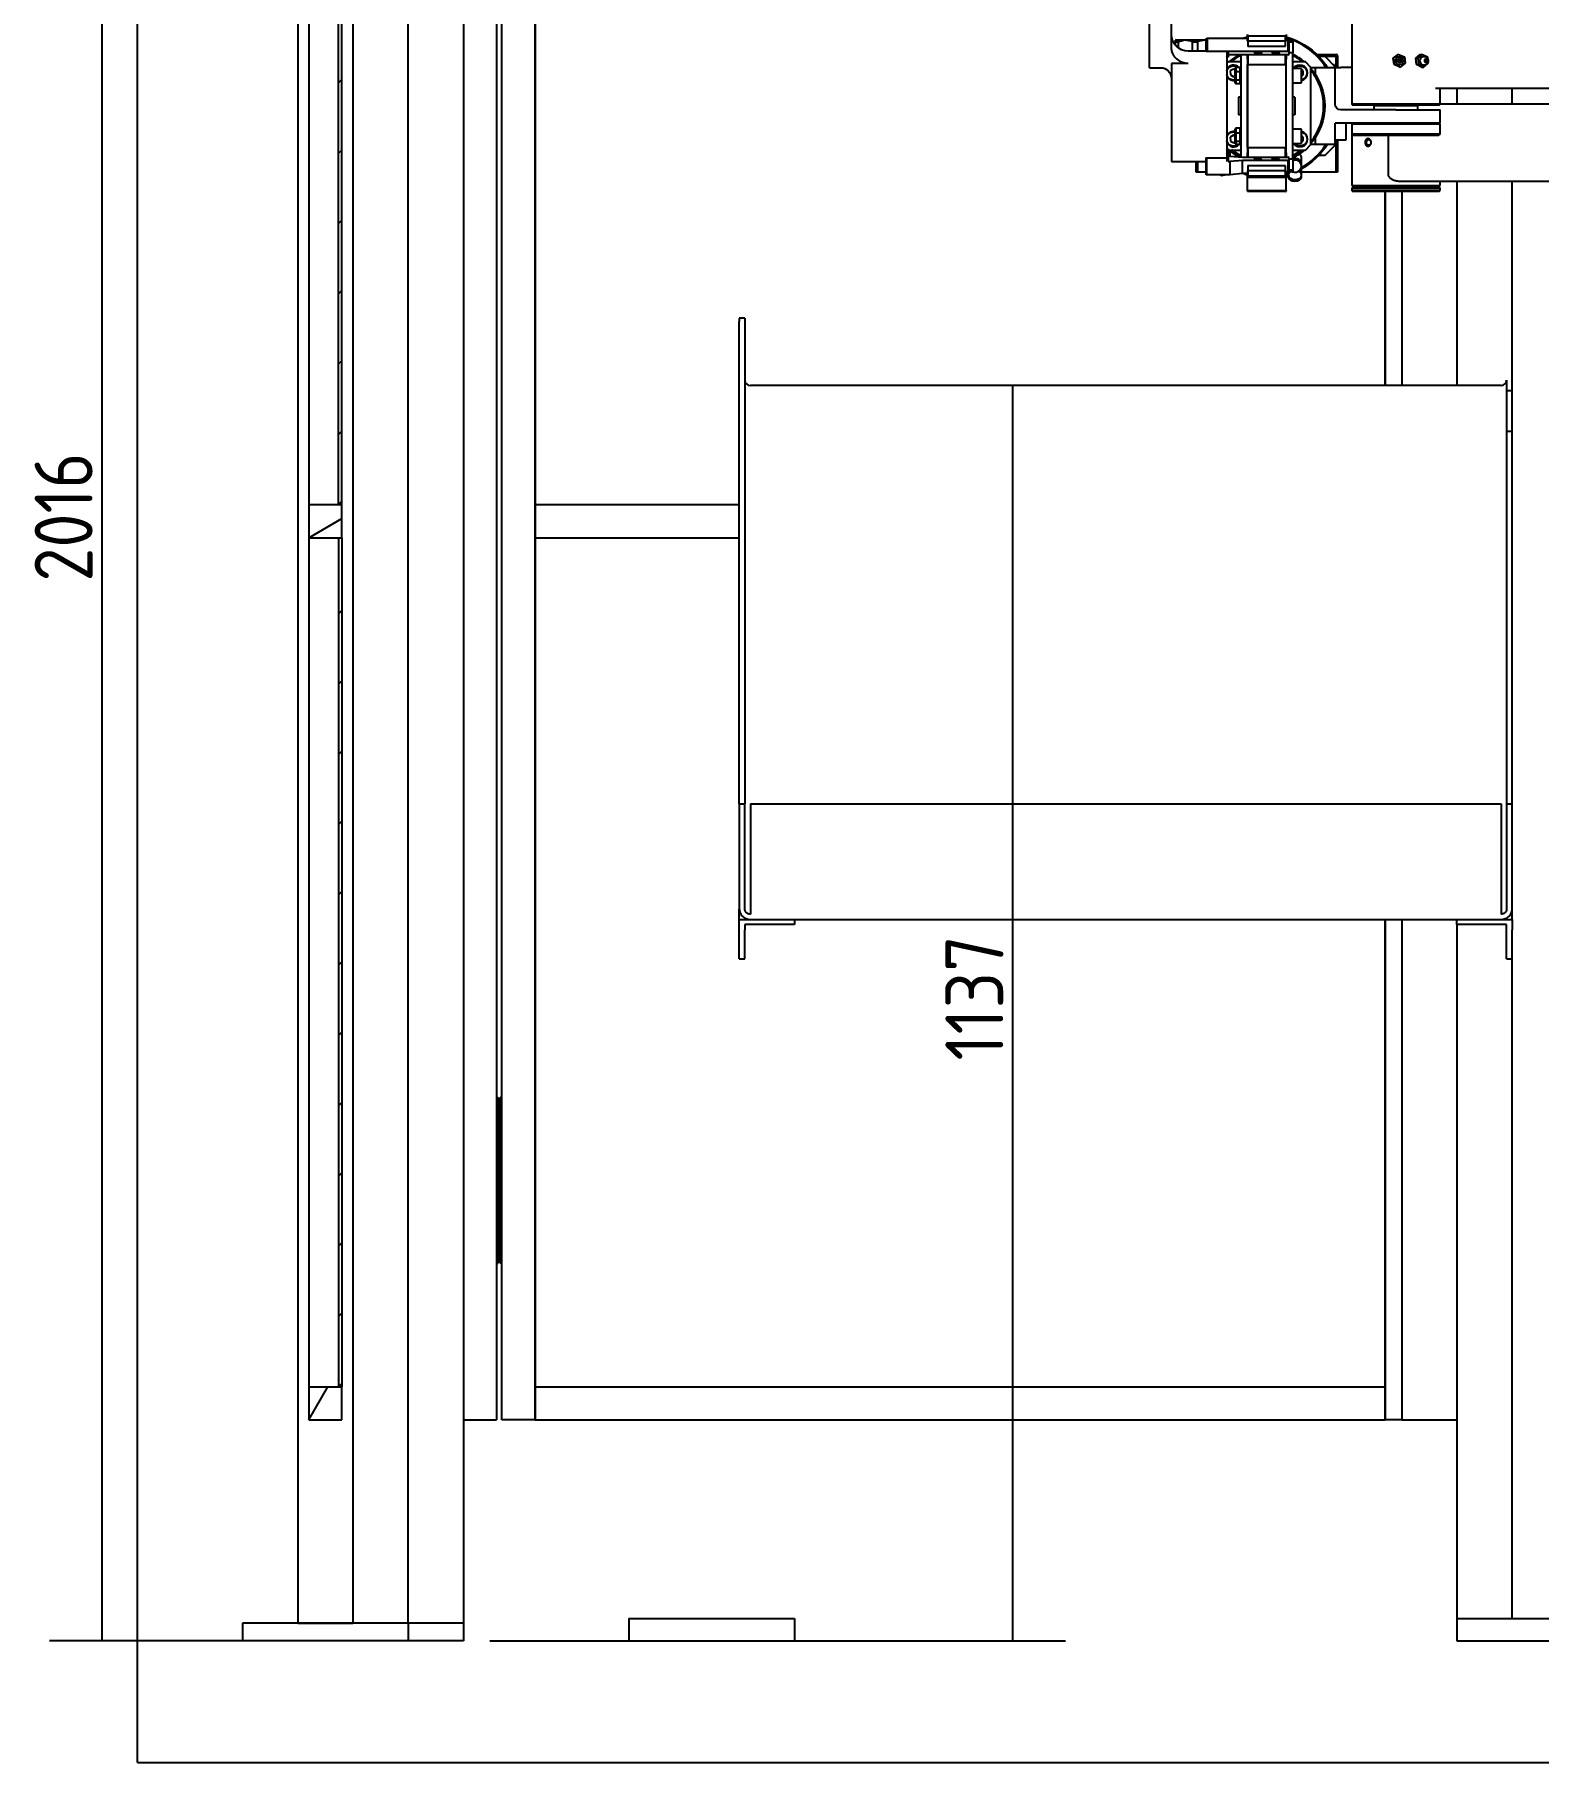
# Model space of a CAD drawing. Header units: millimetres. Extents: x 0 to 1189, y 0 to 841.
# Drawn here: x 785.1 to 875.9, y 472.6 to 576.9 of the extents above; entities that cross this region are included whole.
import ezdxf

# ---------------------------------------------------------------- set-up
doc = ezdxf.new("R2010")
doc.units = ezdxf.units.MM
doc.layers.get('0').update_dxf_attribs({"linetype": 'CONTINUOUS'})
doc.layers.add('1', color=7, linetype='CONTINUOUS', true_color=0xffffff)
doc.layers.add('203', color=7, linetype='CONTINUOUS', true_color=0xffffff)
doc.styles.add('iso-1', font='isocp.shx')
doc.dimstyles.get("Standard").update_dxf_attribs({"dimtxt": 0.18, "dimasz": 0.18, "dimexe": 0.18, "dimexo": 0.0625, "dimgap": 0.09, "dimtad": 0, "dimtih": 1, "dimtoh": 1, "dimdec": 4, "dimzin": 0, "dimdsep": 46, "dimtxsty": 'Standard', "dimcen": 0.09, "dimadec": 0, "dimazin": 0, "dimtfac": 1, "dimtdec": 4, "dimtofl": 0, "dimtmove": 0, "dimatfit": 3, "dimfxl": 1, "dimtolj": 1, "dimtzin": 0, "dimarcsym": 0})

# ---------------------------------------------------------------- blocks, each defined once
blk = doc.blocks.new('HATCH33')
at = {"color": 251, "linetype": 'Continuous'}
blk.add_line((801.64, 493.23), (802.79, 495.23), dxfattribs=at)
blk = doc.blocks.new('HATCH35')
at = {"color": 251, "linetype": 'Continuous'}
blk.add_line((801.64, 546.5), (803.64, 547.66), dxfattribs=at)
blk = doc.blocks.new('HATCH37')
at = {"color": 251, "linetype": 'Continuous'}
for p, q in [((803.44, 607.9), (803.64, 608.1)), ((803.44, 603.66), (803.64, 603.86)), ((803.44, 599.41), (803.64, 599.61)), ((803.44, 595.17), (803.64, 595.37)), ((803.44, 590.93), (803.64, 591.13)), ((803.44, 586.68), (803.64, 586.88)), ((803.44, 582.44), (803.64, 582.64)), ((803.44, 578.2), (803.64, 578.4)), ((803.44, 573.96), (803.64, 574.16)), ((803.44, 569.71), (803.64, 569.91)), ((803.44, 565.47), (803.64, 565.67)), ((803.44, 561.23), (803.64, 561.43)), ((803.44, 556.99), (803.64, 557.19)), ((803.44, 552.74), (803.64, 552.94)), ((803.44, 548.5), (803.64, 548.7))]:
    blk.add_line(p, q, dxfattribs=at)
blk = doc.blocks.new('HATCH39')
at = {"color": 251, "linetype": 'Continuous'}
for p, q in [((803.44, 541.9), (803.64, 542.1)), ((803.44, 537.66), (803.64, 537.86)), ((803.44, 533.42), (803.64, 533.62)), ((803.44, 529.18), (803.64, 529.38)), ((803.44, 524.93), (803.64, 525.13)), ((803.44, 520.69), (803.64, 520.89)), ((803.44, 516.45), (803.64, 516.65)), ((803.44, 512.2), (803.64, 512.4)), ((803.44, 507.96), (803.64, 508.16)), ((803.44, 503.72), (803.64, 503.92)), ((803.44, 499.48), (803.64, 499.68)), ((803.44, 495.23), (803.64, 495.43))]:
    blk.add_line(p, q, dxfattribs=at)
blk = doc.blocks.new('DimnDraft3D55')
at = {"layer": '1', "color": 27, "linetype": 'Continuous'}
blk.add_line((789.15, 479.9), (789.15, 614.3), dxfattribs=at)
at = {"layer": '1', "color": 152, "linetype": 'Continuous'}
blk.add_line((801.05, 479.9), (785.97, 479.9), dxfattribs=at)
at = {"layer": '1', "color": 27, "linetype": 'Continuous'}
blk.add_solid([(789.15, 479.9), (788.59, 483.08), (789.71, 483.08), (789.15, 479.9)], dxfattribs=at)
at = {"layer": '1', "color": 23, "linetype": 'Continuous', "insert": (788.58, 543.85), "char_height": 3.5, "attachment_point": 7, "rotation": 90, "line_spacing_factor": 0.963855, "style": 'iso-1'}
blk.add_mtext('\\W00.956;2016 ', dxfattribs=at)
blk = doc.blocks.new('DimnDraft3D10')
at = {"layer": '1', "color": 152, "linetype": 'Continuous', "transparency": 16777216}
for p, q in [((849.38, 555.69), (840.98, 555.69)), ((812.56, 479.9), (847.33, 479.9))]:
    blk.add_line(p, q, dxfattribs=at)
at = {"layer": '1', "color": 27, "linetype": 'Continuous', "transparency": 16777216}
blk.add_line((844.15, 479.9), (844.15, 555.69), dxfattribs=at)
for points in [[(844.15, 555.69), (844.71, 552.51), (843.59, 552.51), (844.15, 555.69)], [(844.15, 479.9), (843.59, 483.08), (844.71, 483.08), (844.15, 479.9)]]:
    blk.add_solid(points, dxfattribs=at)
at = {"layer": '1', "color": 23, "linetype": 'Continuous', "transparency": 16777216, "insert": (843.58, 514.93), "char_height": 3.5, "attachment_point": 7, "rotation": 90, "line_spacing_factor": 0.963855, "style": 'iso-1'}
blk.add_mtext('\\W01.000;1137 ', dxfattribs=at)

msp = doc.modelspace()

# ---------------------------------------------------------------- linework, layer by layer
at = {"layer": '1', "color": 251, "linetype": 'Continuous'}
for q in [(791.285, 805.493), (1075.341, 472.551)]:
    msp.add_line((791.285, 472.551), q, dxfattribs=at)
at = {"layer": '1', "color": 252, "linetype": 'Continuous'}
for p, q in [((800.969, 614.301), (800.969, 480.968)), ((804.302, 614.301), (804.302, 480.968)), ((807.635, 480.968), (807.635, 614.301)), ((810.969, 614.301), (810.969, 480.968)), ((812.969, 614.301), (812.969, 493.234)), ((813.302, 493.234), (813.302, 614.301)), ((815.302, 493.234), (815.302, 614.301)), ((801.635, 612.299), (801.635, 548.501)), ((870.969, 573.632), (870.969, 572.699)), ((874.302, 572.699), (874.302, 573.632)), ((874.302, 572.699), (874.302, 573.632)), ((870.969, 568.032), (870.969, 555.688)), ((874.302, 555.376), (874.302, 568.032)), ((874.302, 555.376), (874.302, 568.032)), ((866.635, 555.689), (866.635, 567.433)), ((867.635, 567.433), (867.635, 555.689)), ((874.302, 555.376), (873.969, 555.376)), ((874.302, 552.921), (874.302, 555.376)), ((801.635, 548.501), (801.635, 546.501)), ((801.635, 548.501), (803.635, 548.501)), ((803.635, 546.501), (803.635, 548.501)), ((815.302, 548.501), (815.302, 546.501)), ((815.302, 548.501), (827.636, 548.501)), ((801.635, 546.502), (801.635, 495.236)), ((801.635, 546.501), (803.635, 546.501)), ((815.302, 546.501), (827.636, 546.501)), ((827.635, 523.455), (827.635, 524.081)), ((874.302, 523.455), (874.302, 524.081)), ((827.635, 523.455), (828.302, 523.455)), ((827.635, 522.828), (827.635, 523.455)), ((827.635, 521.074), (827.635, 522.828)), ((830.969, 523.141), (827.969, 523.141)), ((827.969, 523.141), (827.969, 522.828)), ((827.969, 521.074), (827.969, 522.828)), ((830.969, 523.455), (830.969, 523.141)), ((866.635, 493.234), (866.635, 523.455)), ((867.635, 523.455), (867.635, 493.234)), ((870.969, 523.141), (870.969, 523.455)), ((870.969, 523.143), (870.969, 481.234)), ((873.969, 523.141), (870.969, 523.141)), ((873.635, 523.455), (874.302, 523.455)), ((873.969, 522.828), (873.969, 523.141)), ((873.969, 521.074), (873.969, 522.828)), ((874.302, 523.455), (874.302, 522.828)), ((874.302, 521.074), (874.302, 522.828)), ((827.635, 521.074), (827.969, 521.074)), ((873.969, 521.074), (874.302, 521.074)), ((874.302, 481.234), (874.302, 521.074)), ((874.302, 481.234), (874.302, 521.074)), ((812.969, 512.701), (813.069, 512.701)), ((813.069, 512.701), (813.069, 502.701)), ((813.202, 512.368), (813.069, 512.368)), ((813.202, 512.701), (813.202, 502.701)), ((813.302, 512.701), (813.202, 512.701)), ((813.202, 503.034), (813.069, 503.034)), ((812.969, 502.701), (813.069, 502.701)), ((813.302, 502.701), (813.202, 502.701)), ((801.635, 495.234), (801.635, 493.234)), ((801.635, 495.234), (803.635, 495.234)), ((803.635, 493.234), (803.635, 495.234)), ((815.302, 495.234), (815.302, 493.234)), ((815.302, 495.234), (866.635, 495.234)), ((866.635, 495.234), (866.635, 493.234)), ((801.635, 493.234), (803.635, 493.234)), ((810.969, 493.234), (812.969, 493.234)), ((815.302, 493.234), (813.302, 493.234)), ((815.302, 493.234), (866.635, 493.234)), ((867.635, 493.234), (866.635, 493.234)), ((867.635, 493.234), (870.969, 493.234)), ((797.635, 480.968), (797.635, 479.901)), ((807.635, 480.968), (797.635, 480.968)), ((800.969, 480.968), (804.302, 480.968)), ((810.969, 480.968), (807.635, 480.968)), ((807.635, 480.968), (807.635, 479.901)), ((810.969, 480.968), (810.969, 479.901)), ((820.969, 481.234), (820.969, 479.901)), ((820.969, 481.234), (830.969, 481.234)), ((830.969, 481.234), (830.969, 479.901)), ((870.969, 481.234), (880.969, 481.234)), ((870.969, 481.234), (870.969, 479.901)), ((807.635, 479.901), (797.635, 479.901)), ((810.969, 479.901), (807.635, 479.901)), ((820.969, 479.901), (830.969, 479.901)), ((870.969, 479.901), (880.969, 479.901))]:
    msp.add_line(p, q, dxfattribs=at)
at = {"layer": '1', "color": 150, "linetype": 'Continuous'}
for p, q in [((803.435, 548.501), (803.435, 612.301)), ((803.635, 548.501), (803.635, 612.301)), ((815.302, 612.301), (815.302, 548.501)), ((866.635, 567.435), (866.635, 555.69)), ((803.435, 548.501), (803.635, 548.501)), ((815.302, 548.501), (827.636, 548.501)), ((803.435, 546.501), (803.635, 546.501)), ((803.435, 546.501), (803.435, 495.234)), ((803.635, 546.501), (803.635, 495.234)), ((815.302, 546.501), (815.302, 495.234)), ((815.302, 546.501), (827.636, 546.501)), ((866.635, 523.454), (866.635, 495.234)), ((803.435, 495.234), (803.635, 495.234)), ((815.302, 495.234), (866.635, 495.234))]:
    msp.add_line(p, q, dxfattribs=at)
at = {"layer": '1', "color": 95, "linetype": 'Continuous'}
for p, q in [((827.969, 559.762), (827.635, 559.762)), ((827.635, 559.762), (827.635, 559.561)), ((827.635, 530.434), (827.635, 559.561)), ((827.969, 559.762), (827.969, 559.561)), ((827.969, 559.561), (827.969, 530.434)), ((873.635, 555.69), (828.302, 555.69)), ((873.969, 556.003), (873.969, 552.922)), ((874.302, 552.922), (873.969, 552.922)), ((873.969, 552.922), (873.969, 552.721)), ((873.969, 552.721), (873.969, 530.434)), ((874.302, 552.721), (874.302, 552.922)), ((874.302, 530.434), (874.302, 552.721)), ((827.635, 530.434), (827.969, 530.434)), ((827.635, 530.434), (827.635, 524.081)), ((827.969, 524.081), (827.969, 530.434)), ((828.302, 530.434), (873.635, 530.434)), ((828.302, 530.434), (828.302, 523.768)), ((873.635, 530.434), (873.635, 523.768)), ((873.969, 530.434), (874.302, 530.434)), ((873.969, 530.434), (873.969, 524.081)), ((874.302, 524.081), (874.302, 530.434)), ((828.302, 523.455), (873.635, 523.455))]:
    msp.add_line(p, q, dxfattribs=at)
for centre, major_axis, start_param, end_param in [((828.302, 556.003), (-0.333, 0), 0, 1.5707963), ((873.635, 556.003), (0.333, 0), 4.712389, 6.2831853)]:
    msp.add_ellipse(centre, major_axis=major_axis, ratio=0.9396926, start_param=start_param, end_param=end_param, dxfattribs=at)
for points, knots in [([(827.635, 524.081), (827.635, 524.038), (827.64, 523.996), (827.658, 523.914), (827.672, 523.873), (827.698, 523.815), (827.708, 523.796), (827.729, 523.76), (827.741, 523.742), (827.778, 523.691), (827.807, 523.66), (827.87, 523.602), (827.904, 523.577), (827.958, 523.544), (827.976, 523.534), (828.014, 523.516), (828.034, 523.507), (828.093, 523.485), (828.134, 523.474), (828.217, 523.458), (828.26, 523.455), (828.302, 523.455)], [0, 0, 0, 0, 0.125, 0.125, 0.25, 0.25, 0.3125, 0.3125, 0.375, 0.375, 0.5, 0.5, 0.625, 0.625, 0.6875, 0.6875, 0.75, 0.75, 0.875, 0.875, 1, 1, 1, 1]), ([(828.302, 523.768), (828.26, 523.768), (828.217, 523.776), (828.157, 523.798), (828.138, 523.808), (828.102, 523.83), (828.085, 523.842), (828.054, 523.871), (828.04, 523.887), (828.015, 523.921), (828.004, 523.939), (827.991, 523.968), (827.987, 523.978), (827.981, 523.998), (827.978, 524.008), (827.971, 524.039), (827.969, 524.06), (827.969, 524.081)], [0, 0, 0, 0, 0.25, 0.25, 0.375, 0.375, 0.5, 0.5, 0.625, 0.625, 0.75, 0.75, 0.8125, 0.8125, 0.875, 0.875, 1, 1, 1, 1]), ([(873.635, 523.455), (873.678, 523.455), (873.721, 523.458), (873.804, 523.474), (873.845, 523.485), (873.905, 523.508), (873.925, 523.516), (873.963, 523.535), (873.981, 523.545), (874.036, 523.578), (874.069, 523.604), (874.131, 523.66), (874.16, 523.692), (874.21, 523.76), (874.231, 523.797), (874.257, 523.855), (874.265, 523.874), (874.279, 523.915), (874.284, 523.935), (874.298, 523.997), (874.302, 524.038), (874.302, 524.081)], [0, 0, 0, 0, 0.125, 0.125, 0.25, 0.25, 0.3125, 0.3125, 0.375, 0.375, 0.5, 0.5, 0.625, 0.625, 0.75, 0.75, 0.8125, 0.8125, 0.875, 0.875, 1, 1, 1, 1]), ([(873.969, 524.081), (873.969, 524.06), (873.967, 524.039), (873.958, 523.998), (873.951, 523.977), (873.933, 523.939), (873.922, 523.92), (873.897, 523.886), (873.883, 523.87), (873.852, 523.842), (873.835, 523.829), (873.799, 523.807), (873.779, 523.798), (873.74, 523.783), (873.72, 523.777), (873.678, 523.77), (873.657, 523.768), (873.635, 523.768)], [0, 0, 0, 0, 0.125, 0.125, 0.25, 0.25, 0.375, 0.375, 0.5, 0.5, 0.625, 0.625, 0.75, 0.75, 0.875, 0.875, 1, 1, 1, 1])]:
    msp.add_open_spline(points, degree=3, knots=knots, dxfattribs=at)
at = {"layer": '203', "color": 252, "linetype": 'Continuous'}
for p, q in [((852.401, 574.879), (852.401, 577.879)), ((853.734, 576.109), (853.734, 577.879)), ((864.619, 577.934), (864.619, 572.668)), ((854.019, 576.568), (853.985, 576.534)), ((853.985, 576.216), (853.985, 576.434)), ((853.985, 576.434), (854.142, 576.434)), ((854.142, 576.434), (853.985, 576.434)), ((854.019, 576.568), (855.819, 576.568)), ((854.142, 576.434), (854.142, 576.074)), ((854.996, 575.879), (854.996, 576.434)), ((854.996, 576.434), (855.308, 576.434)), ((855.152, 576.568), (855.819, 576.568)), ((855.308, 576.434), (855.308, 575.879)), ((855.819, 576.643), (855.885, 576.649)), ((855.819, 575.847), (855.819, 576.643)), ((855.885, 576.649), (855.885, 575.853)), ((858.319, 576.649), (855.885, 576.649)), ((858.319, 576.845), (858.319, 576.882)), ((858.319, 576.845), (858.351, 576.811)), ((858.319, 576.779), (858.319, 576.845)), ((858.319, 576.779), (858.352, 576.812)), ((858.352, 576.782), (858.319, 576.779)), ((858.319, 576.649), (858.319, 576.779)), ((858.319, 576.483), (858.319, 576.649)), ((860.652, 576.483), (858.319, 576.483)), ((858.352, 576.185), (858.319, 576.182)), ((858.352, 576.782), (858.352, 576.812)), ((858.352, 576.812), (860.619, 576.812)), ((858.352, 576.782), (858.352, 576.185)), ((860.619, 576.782), (858.352, 576.782)), ((858.352, 576.185), (860.619, 576.185)), ((860.619, 576.812), (860.619, 576.782)), ((860.619, 576.812), (860.652, 576.779)), ((860.619, 576.185), (860.619, 576.782)), ((860.652, 576.779), (860.619, 576.782)), ((860.62, 576.811), (860.652, 576.845)), ((860.652, 576.882), (860.652, 576.845)), ((860.652, 576.845), (860.652, 576.779)), ((860.652, 576.779), (860.652, 576.649)), ((860.652, 576.649), (860.652, 576.483)), ((860.785, 576.649), (860.652, 576.649)), ((860.785, 575.853), (860.785, 576.649)), ((860.785, 576.649), (860.819, 576.646)), ((860.819, 576.646), (860.819, 575.85)), ((860.919, 576.534), (860.819, 576.534)), ((860.819, 576.434), (861.052, 576.434)), ((860.919, 576.434), (860.919, 576.534)), ((860.919, 576.534), (861.052, 576.534)), ((861.052, 576.534), (861.052, 576.434)), ((861.052, 576.434), (861.052, 575.768)), ((852.401, 574.879), (853.067, 574.879)), ((854.734, 575.137), (853.734, 575.137)), ((853.734, 575.137), (853.734, 569.213)), ((855.819, 575.879), (854.734, 575.879)), ((855.885, 575.853), (855.819, 575.847)), ((860.785, 575.853), (855.885, 575.853)), ((857.067, 575.879), (857.067, 572.546)), ((857.067, 575.652), (857.085, 575.607)), ((857.085, 575.513), (857.067, 575.555)), ((857.152, 575.234), (857.067, 575.149)), ((857.085, 575.607), (857.085, 575.513)), ((857.152, 575.607), (857.085, 575.607)), ((857.152, 575.513), (857.085, 575.513)), ((857.152, 575.826), (857.152, 575.686)), ((857.152, 575.607), (857.152, 575.686)), ((860.785, 575.666), (857.152, 575.666)), ((857.152, 575.607), (857.152, 575.513)), ((857.919, 575.234), (857.152, 575.234)), ((857.619, 574.9), (857.585, 574.862)), ((857.585, 574.605), (857.585, 574.862)), ((857.619, 574.9), (857.619, 574.622)), ((857.885, 574.9), (857.619, 574.9)), ((857.885, 574.622), (857.885, 574.9)), ((857.885, 574.9), (857.919, 574.862)), ((857.919, 575.666), (857.919, 569.479)), ((858.319, 575.392), (858.319, 575.666)), ((858.319, 575.391), (858.319, 569.744)), ((858.319, 570.068), (858.319, 575.068)), ((858.319, 575.068), (860.652, 575.068)), ((858.352, 575.666), (858.352, 575.068)), ((860.619, 575.068), (860.619, 575.666)), ((860.652, 575.666), (860.652, 575.392)), ((860.652, 569.744), (860.652, 575.391)), ((860.652, 570.068), (860.652, 575.068)), ((860.819, 575.85), (860.785, 575.853)), ((860.785, 575.666), (860.819, 575.669)), ((860.819, 575.85), (860.819, 575.669)), ((861.052, 575.768), (860.819, 575.768)), ((861.052, 569.368), (861.052, 575.768)), ((861.819, 575.234), (861.052, 575.234)), ((862.152, 574.901), (861.819, 575.234)), ((862.152, 574.901), (862.419, 574.901)), ((862.152, 570.234), (862.152, 574.901)), ((862.419, 574.901), (862.419, 574.477)), ((862.419, 574.901), (863.619, 574.901)), ((862.513, 575.668), (863.685, 575.668)), ((862.612, 575.568), (863.652, 575.568)), ((863.652, 574.901), (862.985, 575.568)), ((863.485, 575.068), (863.552, 575.068)), ((863.552, 575.001), (863.552, 575.068)), ((863.619, 572.668), (863.619, 574.901)), ((863.619, 574.901), (863.952, 574.901)), ((863.652, 575.568), (863.652, 574.901)), ((863.752, 575.601), (863.752, 574.901)), ((864.619, 574.901), (863.952, 574.901)), ((867.12, 575.448), (867.425, 575.682)), ((867.12, 575.448), (867.139, 575.448)), ((867.171, 575.066), (867.12, 575.448)), ((867.139, 575.448), (867.444, 575.682)), ((867.19, 575.066), (867.139, 575.448)), ((867.171, 575.066), (867.19, 575.066)), ((867.526, 574.919), (867.171, 575.066)), ((867.545, 574.919), (867.19, 575.066)), ((867.425, 575.682), (867.444, 575.682)), ((867.444, 575.682), (867.799, 575.535)), ((867.504, 575.542), (867.494, 575.542)), ((867.494, 575.542), (867.494, 575.542)), ((867.494, 575.059), (867.504, 575.059)), ((867.526, 574.919), (867.545, 574.919)), ((867.849, 575.154), (867.545, 574.919)), ((867.799, 575.535), (867.849, 575.154)), ((868.488, 575.448), (868.74, 575.682)), ((868.488, 575.448), (868.638, 575.448)), ((868.53, 575.066), (868.488, 575.448)), ((868.53, 575.066), (868.679, 575.066)), ((868.824, 574.919), (868.53, 575.066)), ((868.638, 575.448), (868.89, 575.682)), ((868.679, 575.066), (868.638, 575.448)), ((868.974, 574.919), (868.679, 575.066)), ((868.74, 575.682), (868.89, 575.682)), ((868.824, 574.919), (868.974, 574.919)), ((868.89, 575.682), (869.185, 575.535)), ((869.007, 575.542), (868.932, 575.542)), ((868.932, 575.542), (868.932, 575.542)), ((868.932, 575.059), (869.007, 575.059)), ((869.226, 575.154), (868.974, 574.919)), ((869.185, 575.535), (869.193, 575.454)), ((869.222, 575.19), (869.226, 575.154)), ((857.483, 574.798), (857.284, 574.681)), ((857.284, 574.681), (857.287, 574.45)), ((857.287, 574.45), (857.488, 574.337)), ((857.585, 574.741), (857.483, 574.798)), ((857.488, 574.337), (857.585, 574.394)), ((857.619, 574.622), (857.585, 574.605)), ((857.585, 574.144), (857.585, 574.605)), ((857.585, 574.144), (857.619, 574.123)), ((857.585, 573.94), (857.585, 574.144)), ((857.585, 573.94), (857.619, 573.902)), ((857.619, 574.622), (857.619, 574.123)), ((857.885, 574.622), (857.619, 574.622)), ((857.885, 574.123), (857.619, 574.123)), ((857.619, 574.123), (857.619, 573.902)), ((857.885, 573.902), (857.619, 573.902)), ((857.885, 574.123), (857.885, 574.622)), ((857.885, 574.622), (857.919, 574.605)), ((857.885, 574.123), (857.919, 574.144)), ((857.885, 573.902), (857.885, 574.123)), ((857.919, 573.94), (857.885, 573.902)), ((861.585, 574.834), (861.052, 574.834)), ((861.052, 573.968), (861.585, 573.968)), ((861.585, 573.968), (861.585, 574.834)), ((861.684, 574.685), (861.585, 574.741)), ((861.585, 574.394), (861.687, 574.454)), ((861.687, 574.454), (861.684, 574.685)), ((857.919, 573.101), (857.785, 573.101)), ((857.785, 573.101), (857.785, 572.034)), ((861.185, 573.101), (861.052, 573.101)), ((861.185, 573.101), (861.185, 572.034)), ((869.684, 573.634), (906.745, 573.634)), ((869.952, 572.668), (869.952, 573.634)), ((857.067, 572.546), (857.067, 569.213)), ((857.919, 572.034), (857.785, 572.034)), ((861.185, 572.034), (861.052, 572.034)), ((867.285, 572.334), (863.952, 572.334)), ((864.619, 572.668), (864.652, 572.634)), ((864.626, 572.668), (864.619, 572.668)), ((869.952, 572.668), (864.626, 572.668)), ((864.652, 572.634), (864.659, 572.634)), ((864.659, 572.634), (869.919, 572.634)), ((866.019, 572.634), (865.952, 572.568)), ((865.952, 572.568), (865.952, 572.334)), ((868.619, 572.568), (865.952, 572.568)), ((867.285, 572.334), (869.952, 572.334)), ((868.619, 572.568), (868.552, 572.634)), ((868.619, 572.334), (868.619, 572.568)), ((869.919, 572.634), (869.952, 572.668)), ((869.952, 572.701), (893.636, 572.701)), ((869.952, 571.534), (869.952, 572.334)), ((857.483, 570.798), (857.284, 570.681)), ((857.585, 570.741), (857.483, 570.798)), ((857.619, 571.23), (857.585, 571.192)), ((857.585, 570.912), (857.585, 571.192)), ((857.619, 570.927), (857.585, 570.912)), ((857.585, 570.454), (857.585, 570.912)), ((857.619, 571.23), (857.619, 570.927)), ((857.885, 571.23), (857.619, 571.23)), ((857.885, 570.927), (857.619, 570.927)), ((857.619, 570.927), (857.619, 570.431)), ((857.885, 570.927), (857.885, 571.23)), ((857.885, 571.23), (857.919, 571.192)), ((857.885, 570.431), (857.885, 570.927)), ((857.885, 570.927), (857.919, 570.912)), ((861.585, 571.168), (861.052, 571.168)), ((861.585, 570.301), (861.585, 571.168)), ((861.684, 570.685), (861.585, 570.741)), ((861.687, 570.454), (861.684, 570.685)), ((863.619, 570.234), (863.619, 571.534)), ((867.285, 571.534), (863.619, 571.534)), ((864.285, 570.534), (864.285, 571.534)), ((864.679, 571.534), (864.619, 571.474)), ((864.619, 571.534), (864.619, 571.474)), ((864.619, 571.474), (864.619, 570.874)), ((869.952, 571.474), (864.619, 571.474)), ((864.619, 570.874), (864.685, 570.808)), ((864.619, 570.874), (864.619, 567.768)), ((869.585, 570.874), (864.619, 570.874)), ((864.685, 571.541), (869.885, 571.541)), ((864.685, 570.808), (869.528, 570.808)), ((866.812, 570.807), (866.812, 568.434)), ((867.285, 571.534), (869.952, 571.534)), ((869.528, 570.808), (869.885, 570.808)), ((869.952, 570.874), (869.585, 570.874)), ((869.885, 570.808), (869.952, 570.874)), ((869.952, 571.474), (869.892, 571.534)), ((869.952, 570.874), (869.952, 571.474)), ((857.067, 569.986), (857.081, 569.972)), ((857.067, 569.941), (857.085, 569.981)), ((857.085, 569.965), (857.067, 569.922)), ((857.067, 569.672), (857.085, 569.716)), ((857.085, 569.7), (857.067, 569.653)), ((857.085, 569.981), (857.085, 569.965)), ((857.152, 569.981), (857.085, 569.981)), ((857.152, 569.965), (857.085, 569.965)), ((857.085, 569.716), (857.085, 569.7)), ((857.152, 569.716), (857.085, 569.716)), ((857.152, 569.7), (857.085, 569.7)), ((857.152, 569.981), (857.152, 569.965)), ((857.152, 569.716), (857.152, 569.965)), ((857.152, 569.901), (857.919, 569.901)), ((857.152, 569.793), (857.185, 569.793)), ((857.152, 569.716), (857.152, 569.7)), ((857.152, 569.413), (857.152, 569.7)), ((857.185, 569.538), (857.185, 569.901)), ((857.252, 569.873), (857.252, 569.538)), ((857.284, 570.681), (857.287, 570.45)), ((857.287, 570.45), (857.488, 570.337)), ((857.488, 570.337), (857.585, 570.394)), ((857.585, 570.454), (857.619, 570.431)), ((857.585, 570.276), (857.585, 570.454)), ((857.585, 570.276), (857.619, 570.238)), ((857.885, 570.431), (857.619, 570.431)), ((857.619, 570.431), (857.619, 570.238)), ((857.885, 570.238), (857.619, 570.238)), ((857.885, 570.431), (857.919, 570.454)), ((857.885, 570.238), (857.885, 570.431)), ((857.919, 570.276), (857.885, 570.238)), ((858.319, 570.068), (860.652, 570.068)), ((858.319, 569.469), (858.319, 569.744)), ((858.352, 570.068), (858.352, 569.469)), ((860.619, 569.469), (860.619, 570.068)), ((860.652, 569.744), (860.652, 569.469)), ((861.052, 570.301), (861.585, 570.301)), ((861.052, 569.901), (861.819, 569.901)), ((861.585, 570.394), (861.687, 570.454)), ((861.819, 569.901), (862.152, 570.234)), ((862.419, 570.234), (862.152, 570.234)), ((862.419, 570.658), (862.419, 570.234)), ((863.619, 570.234), (862.419, 570.234)), ((862.985, 569.568), (863.652, 570.234)), ((863.619, 570.534), (864.285, 570.534)), ((863.652, 570.534), (863.652, 568.568)), ((863.752, 570.534), (863.752, 568.568)), ((853.734, 569.213), (855.819, 569.213)), ((855.219, 568.568), (855.219, 569.213)), ((855.319, 568.568), (855.319, 569.213)), ((855.819, 568.42), (855.819, 569.454)), ((855.819, 569.454), (855.852, 569.413)), ((855.852, 569.413), (855.852, 568.417)), ((857.152, 569.413), (855.852, 569.413)), ((857.152, 569.538), (857.285, 569.538)), ((857.152, 569.413), (857.152, 569.213)), ((857.152, 569.213), (857.285, 569.213)), ((857.285, 569.538), (858.019, 569.469)), ((858.019, 569.282), (857.285, 569.213)), ((857.285, 568.417), (857.285, 569.213)), ((858.019, 569.469), (860.785, 569.469)), ((858.019, 568.486), (858.019, 569.282)), ((860.785, 569.282), (858.019, 569.282)), ((858.352, 568.95), (858.319, 568.953)), ((860.652, 568.652), (858.319, 568.652)), ((858.319, 568.652), (858.319, 568.486)), ((858.352, 568.95), (858.352, 568.353)), ((860.619, 568.95), (858.352, 568.95)), ((860.619, 568.353), (860.619, 568.95)), ((860.652, 568.486), (860.652, 568.652)), ((860.819, 569.466), (860.785, 569.469)), ((860.785, 569.282), (860.819, 569.285)), ((860.785, 568.486), (860.785, 569.282)), ((860.819, 569.466), (860.819, 569.285)), ((860.819, 569.368), (861.052, 569.368)), ((860.819, 569.285), (860.819, 568.489)), ((861.052, 568.701), (860.819, 568.701)), ((860.819, 568.601), (860.919, 568.601)), ((860.919, 568.601), (860.919, 568.701)), ((861.052, 568.601), (860.919, 568.601)), ((861.052, 569.368), (861.052, 568.701)), ((861.052, 568.701), (861.052, 568.601)), ((861.585, 569.397), (861.585, 569.468)), ((861.585, 569.042), (861.585, 569.397)), ((861.585, 568.99), (861.585, 569.042)), ((861.585, 568.937), (861.585, 568.99)), ((861.585, 568.596), (861.585, 568.937)), ((862.985, 569.568), (862.612, 569.568)), ((855.319, 568.568), (855.219, 568.568)), ((855.819, 568.568), (855.319, 568.568)), ((855.852, 568.417), (855.819, 568.42)), ((857.285, 568.417), (855.852, 568.417)), ((856.695, 568.417), (856.775, 568.371)), ((856.775, 568.371), (856.947, 568.417)), ((858.019, 568.486), (857.285, 568.417)), ((858.319, 568.486), (858.019, 568.486)), ((858.319, 568.356), (858.319, 568.486)), ((858.352, 568.353), (858.319, 568.356)), ((858.352, 568.323), (858.319, 568.356)), ((858.319, 568.29), (858.319, 568.356)), ((858.351, 568.324), (858.319, 568.29)), ((858.319, 568.253), (858.319, 568.29)), ((858.319, 567.457), (858.319, 568.253)), ((860.652, 568.253), (858.319, 568.253)), ((858.352, 568.353), (860.619, 568.353)), ((858.352, 568.323), (858.352, 568.353)), ((860.619, 568.323), (858.352, 568.323)), ((860.652, 568.356), (860.619, 568.353)), ((860.652, 568.356), (860.619, 568.323)), ((860.619, 568.353), (860.619, 568.323)), ((860.652, 568.29), (860.62, 568.324)), ((860.652, 568.486), (860.652, 568.356)), ((860.785, 568.486), (860.652, 568.486)), ((860.652, 568.356), (860.652, 568.29)), ((860.652, 568.29), (860.652, 568.253)), ((860.652, 567.457), (860.652, 568.253)), ((860.819, 568.489), (860.785, 568.486)), ((860.785, 568.486), (860.785, 568.401)), ((860.785, 568.373), (860.785, 568.265)), ((861.585, 568.498), (861.585, 568.596)), ((863.652, 568.568), (861.585, 568.568)), ((861.585, 568.401), (861.585, 568.498)), ((861.585, 568.265), (861.585, 568.373)), ((863.752, 568.568), (863.652, 568.568)), ((864.619, 567.768), (864.685, 567.701)), ((864.619, 567.768), (869.952, 567.768)), ((864.652, 567.634), (864.619, 567.601)), ((864.619, 567.601), (864.619, 567.468)), ((869.952, 567.601), (864.619, 567.601)), ((864.652, 567.634), (869.919, 567.634)), ((869.885, 567.701), (864.685, 567.701)), ((865.985, 567.701), (865.952, 567.668)), ((865.952, 567.668), (865.952, 567.634)), ((868.619, 567.668), (865.952, 567.668)), ((867.487, 568.034), (889.89, 568.034)), ((868.619, 567.668), (868.585, 567.701)), ((868.619, 567.634), (868.619, 567.668)), ((869.885, 567.701), (869.952, 567.768)), ((869.952, 567.601), (869.919, 567.634)), ((869.952, 567.768), (869.952, 568.034)), ((869.952, 567.468), (869.952, 567.601)), ((858.319, 567.457), (860.652, 567.457)), ((858.319, 567.427), (858.319, 567.457)), ((858.319, 567.427), (858.352, 567.397)), ((860.619, 567.397), (858.352, 567.397)), ((860.619, 567.397), (860.652, 567.427)), ((860.652, 567.457), (860.652, 567.427)), ((864.619, 567.468), (864.652, 567.434)), ((867.542, 567.468), (864.619, 567.468)), ((864.652, 567.434), (867.539, 567.434)), ((867.539, 567.434), (869.919, 567.434)), ((869.952, 567.468), (867.542, 567.468)), ((869.919, 567.434), (869.952, 567.468))]:
    msp.add_line(p, q, dxfattribs=at)
at = {"layer": '203', "color": 172, "linetype": 'Continuous'}
msp.add_line((873.151, 479.901), (874.485, 479.901), dxfattribs=at)
at = {"layer": '203', "color": 252, "linetype": 'Continuous', "extrusion": (0, 0, -1)}
for centre, radius, start, end in [((-854.734, 576.879), 1, 270.00009, 0.00009), ((-859.485, 572.568), 4.333, 70.38562, 74.38499), ((-859.485, 572.568), 4.333, 105.615, 147.42), ((-853.067, 574.213), 0.667, 90.00009, 180.00009), ((-857.485, 574.568), 0.433, 15.27415, 129.7092), ((-859.485, 572.568), 3.5, 49.62946, 62.33634), ((-859.485, 572.568), 3.5, 116.58383, 130.35946), ((-861.485, 574.568), 0.433, 37.97663, 179.34974), ((-857.485, 574.568), 0.433, 255.54034, 344.72474), ((-861.485, 574.568), 0.433, 179.34974, 256.65408), ((-859.485, 572.568), 3.5, 139.62384, 220.35947), ((-863.952, 572.668), 0.333, 270, 0), ((-857.485, 570.568), 0.433, 15.27415, 104.44732), ((-861.485, 570.568), 0.433, 103.33349, 179.34974), ((-857.485, 570.568), 0.433, 230.27845, 344.72474), ((-859.485, 572.568), 3.5, 297.81572, 309.64509), ((-859.485, 572.568), 3.5, 229.62384, 242.65134), ((-861.485, 570.568), 0.433, 179.34974, 322.02218), ((-859.485, 572.568), 4.333, 212.57437, 241.00874), ((-859.485, 572.568), 4.333, 285.62062, 289.61999), ((-859.485, 572.568), 4.333, 252.54, 254.37938)]:
    msp.add_arc(centre, radius, start, end, dxfattribs=at)
at = {"layer": '203', "color": 252, "linetype": 'Continuous'}
for centre, radius, start, end in [((859.485, 572.568), 4.267, 105.87375, 106.92562), ((859.485, 572.568), 4.267, 73.07437, 74.12624), ((859.485, 572.568), 4.267, 33.14812, 71.78625), ((857.485, 574.568), 0.467, 44.99427, 153.60742), ((859.485, 572.568), 3.433, 117.15178, 129.04303), ((859.485, 572.568), 3.433, 50.95679, 62.84804), ((861.485, 574.568), 0.467, 359.99991, 145.153), ((863.685, 575.601), 0.0667, 360, 90), ((857.485, 574.568), 0.467, 206.39242, 282.36933), ((861.485, 574.568), 0.467, 282.36933, 359.99991), ((859.485, 572.568), 3.433, 320.9568, 39.03742), ((857.485, 570.568), 0.467, 77.62487, 153.60742), ((861.485, 570.568), 0.467, 359.99991, 77.62497), ((857.485, 570.568), 0.467, 206.39242, 314.40925), ((859.485, 572.568), 3.433, 230.96241, 240.29991), ((859.485, 572.714), 3.5, 232.57692, 244.0175), ((857.244, 569.325), 0.6, 15.83153, 37.85899), ((859.485, 572.714), 3.5, 295.98233, 305.8537), ((859.485, 572.568), 3.433, 297.14616, 309.03741), ((861.485, 570.568), 0.467, 214.85247, 359.99991), ((859.485, 572.568), 4.267, 299.28938, 326.84625), ((859.485, 572.568), 4.267, 253.08, 254.13187), ((859.485, 572.568), 4.267, 285.86812, 286.91999)]:
    msp.add_arc(centre, radius, start, end, dxfattribs=at)
for centre, major_axis, ratio in [((858.952, 575.809), (-0.233, 0), 0.0936623), ((858.952, 575.709), (-0.233, 0), 0.0936623), ((860.019, 575.809), (-0.233, 0), 0.0936623), ((860.019, 575.709), (-0.233, 0), 0.0936623), ((867.504, 575.301), (0, 0.241), 0.9974642), ((867.519, 575.301), (0, 0.124), 0.9974642), ((867.519, 575.301), (0, 0.0616), 0.9974642), ((869.127, 575.301), (0, 0.124), 0.8275918), ((869.127, 575.301), (0, 0.0616), 0.8275918), ((858.952, 569.426), (0.233, 0), 0.0936623), ((858.952, 569.326), (0.233, 0), 0.0936623), ((860.019, 569.426), (0.233, 0), 0.0936623), ((860.019, 569.326), (0.233, 0), 0.0936623)]:
    msp.add_ellipse(centre, major_axis=major_axis, ratio=ratio, dxfattribs=at)
for centre, major_axis, ratio, start_param, end_param in [((867.494, 575.301), (0, 0.241), 0.9974642, 0, 3.141514), ((867.504, 575.301), (0, 0.0616), 0.9974642, 4.3205929, 6.1640254), ((867.504, 575.301), (0, 0.0616), 0.9974642, 3.2605092, 4.3205929), ((868.932, 575.301), (0, 0.241), 0.8275918, 0, 3.1415127), ((861.185, 568.401), (-0.4, 0), 0.6845343, 0, 4.1306063), ((861.185, 568.401), (-0.4, 0), 0.6845343, 5.4657824, 5.8720292), ((861.185, 568.937), (-0.4, 0), 0.9190963, 1.15434, 5.052173), ((861.185, 569.042), (-0.4, 0), 0.9190963, 3.0701222, 5.052173), ((861.185, 568.99), (-0.4, 0), 0.9190963, 3.1415915, 5.0521705), ((861.185, 568.498), (-0.4, 0), 0.6845343, 3.1415911, 3.894789), ((861.185, 568.596), (0.333, 0), 0.6845343, 0.3081685, 0.4477729), ((861.185, 568.596), (-0.4, 0), 0.6845343, 2.9632084, 3.7030546), ((861.185, 568.401), (-0.4, 0), 0.6845343, 5.961959, 6.2831853), ((861.185, 568.373), (-0.4, 0), 0.580403, 6.2279127, 6.2831853), ((861.185, 568.373), (-0.4, 0), 0.580403, 0, 0.7366054), ((861.185, 568.265), (-0.4, 0), 0.580403, 0, 3.141592), ((861.185, 568.373), (-0.4, 0), 0.580403, 2.4049877, 3.1968659)]:
    msp.add_ellipse(centre, major_axis=major_axis, ratio=ratio, start_param=start_param, end_param=end_param, dxfattribs=at)
for points, knots in [([(854.734, 575.137), (854.667, 575.137), (854.601, 575.143), (854.503, 575.163), (854.471, 575.171), (854.407, 575.19), (854.376, 575.201), (854.284, 575.239), (854.227, 575.27), (854.145, 575.324), (854.119, 575.344), (854.068, 575.385), (854.044, 575.407), (853.999, 575.452), (853.977, 575.475), (853.936, 575.525), (853.917, 575.55), (853.863, 575.63), (853.833, 575.685), (853.797, 575.772), (853.786, 575.801), (853.767, 575.861), (853.759, 575.892), (853.74, 575.984), (853.734, 576.046), (853.734, 576.109)], [0, 0, 0, 0, 0.125, 0.125, 0.1875, 0.1875, 0.25, 0.25, 0.375, 0.375, 0.4375, 0.4375, 0.5, 0.5, 0.5625, 0.5625, 0.625, 0.625, 0.75, 0.75, 0.8125, 0.8125, 0.875, 0.875, 1, 1, 1, 1]), ([(853.985, 576.434), (853.985, 576.45), (853.985, 576.464), (853.985, 576.488), (853.985, 576.499), (853.985, 576.516), (853.985, 576.523), (853.985, 576.532), (853.985, 576.534), (853.985, 576.534), (853.985, 576.534), (853.985, 576.534)], [0, 0, 0, 0, 0.2499422, 0.2499422, 0.4998843, 0.4998843, 0.7498265, 0.7498265, 0.9997687, 0.9997687, 1, 1, 1, 1]), ([(854.996, 576.434), (854.927, 576.465), (854.858, 576.49), (854.751, 576.516), (854.715, 576.523), (854.661, 576.53), (854.643, 576.531), (854.606, 576.534), (854.587, 576.534), (854.495, 576.534), (854.423, 576.525), (854.316, 576.499), (854.281, 576.488), (854.211, 576.464), (854.176, 576.45), (854.142, 576.434)], [0, 0, 0, 0, 0.25, 0.25, 0.375, 0.375, 0.4375, 0.4375, 0.5, 0.5, 0.75, 0.75, 0.875, 0.875, 1, 1, 1, 1]), ([(854.142, 576.434), (854.21, 576.465), (854.28, 576.49), (854.357, 576.509), (854.362, 576.51), (854.368, 576.511)], [0, 0, 0, 0, 0.9248038, 0.9248038, 1, 1, 1, 1]), ([(855.82, 576.53), (855.81, 576.531), (855.801, 576.532), (855.773, 576.534), (855.754, 576.534), (855.662, 576.534), (855.59, 576.525), (855.483, 576.499), (855.447, 576.488), (855.377, 576.464), (855.343, 576.45), (855.308, 576.434)], [0, 0, 0, 0, 0.0550439, 0.0550439, 0.1600391, 0.1600391, 0.5800195, 0.5800195, 0.7900098, 0.7900098, 1, 1, 1, 1]), ([(869.238, 575.223), (869.246, 575.249), (869.256, 575.304), (869.24, 575.389), (869.192, 575.466), (869.123, 575.518), (869.056, 575.543), (869.018, 575.54), (869.008, 575.538)], [0, 0, 0, 0, 0.1709362, 0.3680385, 0.5557857, 0.7456377, 0.9376076, 1, 1, 1, 1]), ([(869.009, 575.061), (869.038, 575.061), (869.093, 575.069), (869.167, 575.112), (869.214, 575.169), (869.232, 575.208), (869.238, 575.223)], [0, 0, 0, 0, 0.2791674, 0.5652858, 0.8358798, 1, 1, 1, 1]), ([(861.585, 569.397), (861.584, 569.465), (861.56, 569.58), (861.494, 569.681), (861.458, 569.722), (861.456, 569.723)], [0, 0, 0, 0, 0.5363487, 0.9825357, 1, 1, 1, 1]), ([(865.425, 570.368), (865.425, 570.382), (865.427, 570.413), (865.437, 570.456), (865.453, 570.496), (865.474, 570.531), (865.501, 570.56), (865.531, 570.581), (865.565, 570.594), (865.6, 570.599), (865.636, 570.594), (865.671, 570.581), (865.704, 570.56), (865.733, 570.531), (865.758, 570.496), (865.775, 570.456), (865.787, 570.412), (865.791, 570.367), (865.787, 570.322), (865.775, 570.279), (865.758, 570.239), (865.733, 570.204), (865.704, 570.175), (865.671, 570.154), (865.636, 570.141), (865.6, 570.136), (865.565, 570.141), (865.531, 570.154), (865.5, 570.175), (865.474, 570.204), (865.453, 570.239), (865.437, 570.279), (865.427, 570.322), (865.425, 570.353), (865.425, 570.368)], [0, 0, 0, 0, 0.0307034, 0.0618187, 0.0930395, 0.1240599, 0.155202, 0.1868621, 0.2185844, 0.2500197, 0.2814084, 0.3131498, 0.3447459, 0.3758778, 0.4068752, 0.4381741, 0.4693874, 0.5001496, 0.5308341, 0.5619637, 0.5931237, 0.6241276, 0.6552644, 0.6868959, 0.7186382, 0.7500724, 0.7814877, 0.8132569, 0.8448737, 0.8760352, 0.9070121, 0.9382155, 0.9693274, 1, 1, 1, 1]), ([(865.512, 570.368), (865.512, 570.355), (865.514, 570.327), (865.525, 570.284), (865.546, 570.243), (865.576, 570.213), (865.609, 570.197), (865.645, 570.192), (865.691, 570.202), (865.736, 570.237), (865.765, 570.284), (865.778, 570.327), (865.782, 570.375), (865.774, 570.433), (865.745, 570.487), (865.706, 570.522), (865.671, 570.538), (865.634, 570.543), (865.59, 570.533), (865.55, 570.498), (865.525, 570.451), (865.514, 570.408), (865.512, 570.38), (865.512, 570.368)], [0, 0, 0, 0, 0.0347369, 0.0764295, 0.125073, 0.1737014, 0.2154359, 0.2502719, 0.3049683, 0.3749834, 0.4236612, 0.4653559, 0.5000623, 0.5548057, 0.6250065, 0.6735806, 0.7152757, 0.7500873, 0.8047768, 0.8748161, 0.923505, 0.9652347, 1, 1, 1, 1]), ([(866.812, 568.434), (866.812, 568.416), (866.814, 568.399), (866.824, 568.364), (866.83, 568.347), (866.847, 568.316), (866.857, 568.301), (866.879, 568.273), (866.89, 568.26), (866.928, 568.223), (866.956, 568.201), (867.015, 568.162), (867.046, 568.145), (867.109, 568.114), (867.142, 568.1), (867.209, 568.077), (867.243, 568.067), (867.311, 568.051), (867.346, 568.045), (867.417, 568.036), (867.452, 568.034), (867.487, 568.034)], [0, 0, 0, 0, 0.0625, 0.0625, 0.125, 0.125, 0.1875, 0.1875, 0.25, 0.25, 0.375, 0.375, 0.5, 0.5, 0.625, 0.625, 0.75, 0.75, 0.875, 0.875, 1, 1, 1, 1])]:
    msp.add_open_spline(points, degree=3, knots=knots, dxfattribs=at)

# ---------------------------------------------------------------- block references
at = {"layer": '1', "color": 27, "linetype": 'Continuous'}
msp.add_blockref('DimnDraft3D55', (0, 0), dxfattribs=at)
at = {"layer": '1', "color": 251, "linetype": 'Continuous', "lineweight": -3}
for name in ['HATCH37', 'HATCH35', 'HATCH39', 'HATCH33']:
    msp.add_blockref(name, (0, 0), dxfattribs=at)

# ---------------------------------------------------------------- dimensions: what is measured, and where the dimension line sits
at = {"layer": '1', "color": 27, "linetype": 'Continuous', "lineweight": -3}
dim = msp.add_linear_dim(base=(844.152, 555.69), p1=(812.556, 479.901), p2=(849.38, 555.69), angle=90, text='\\C23;1137', dimstyle='Standard', override={"dimtxt": 3.5, "dimasz": 3.175, "dimexe": 3.175, "dimexo": 1.5875, "dimgap": 1.75, "dimtad": 1, "dimtih": 0, "dimtoh": 0, "dimdec": 0, "dimzin": 8, "dimtxsty": 'iso-1', "dimsah": 1, "dimclrd": 27, "dimclre": 152, "dimclrt": 23, "dimtm": -0.005, "dimtdec": 3, "dimtofl": 1, "dimtmove": 0}, dxfattribs=at)
dim.commit()
dim.dimension.update_dxf_attribs({"geometry": 'DimnDraft3D10', "text_midpoint": (844.152, 517.795), "dimtype": 160})

doc.saveas('drawing.dxf')
